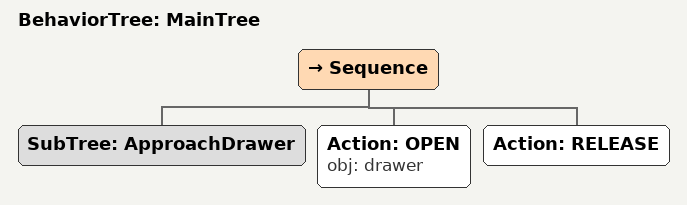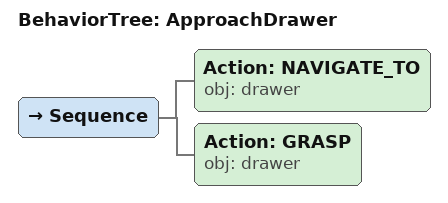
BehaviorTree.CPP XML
<root main_tree_to_execute="MainTree">
  <BehaviorTree ID="MainTree">
    <Sequence>
      <!-- Execute subtree ApproachDrawer -->
      <SubTree ID="ApproachDrawer" />
      <!-- Open drawer -->
      <Action ID="OPEN" obj="drawer" />
      <!-- Release -->
      <Action ID="RELEASE" />
    </Sequence>
  </BehaviorTree>
  <!-- Subtree definition ApproachDrawer -->
  <BehaviorTree ID="ApproachDrawer">
    <Sequence>
      <!-- Navigate to drawer -->
      <Action ID="NAVIGATE_TO" obj="drawer" />
      <!-- Grasp drawer -->
      <Action ID="GRASP" obj="drawer" />
    </Sequence>
  </BehaviorTree>
</root>
